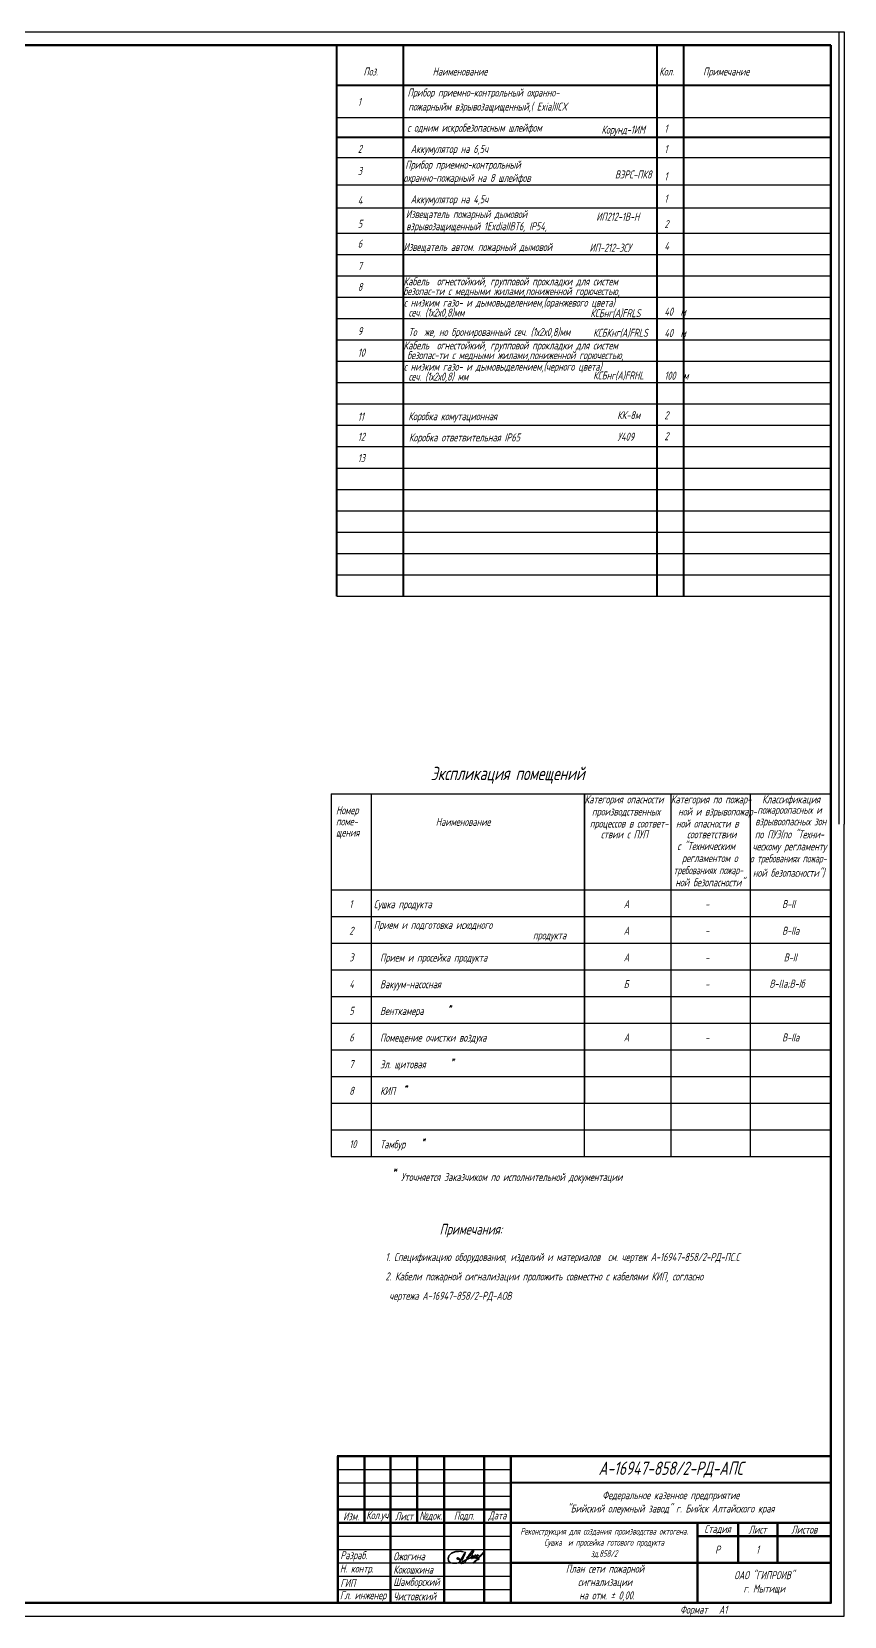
# Model space of a CAD drawing. Header units: millimetres. Extents: x 2185 to 8290, y 601 to 2456.
# Drawn here: x 6918 to 7222, y 1065 to 1659 of the extents above; entities that cross this region are included whole.
import ezdxf
from ezdxf.enums import TextEntityAlignment as Align

# ---------------------------------------------------------------- set-up
doc = ezdxf.new("R2010")
doc.units = ezdxf.units.MM
for name, color, linetype in [('hj', 7, 'Continuous'), ('НОВЫЙ', 7, 'Continuous'), ('Спецификации', 7, 'Continuous'), ('текст', 7, 'Continuous'), ('Текст.', 51, 'Continuous')]:
    doc.layers.add(name, color=color, linetype=linetype)
doc.layers.add('стена', color=7, linetype='Continuous', lineweight=18)
doc.layers.add('ТаБлица', color=253, linetype='Continuous', lineweight=40)
doc.styles.add('Simplex', font='simplex.shx', dxfattribs={"width": 0.7, "oblique": 15})

msp = doc.modelspace()

# ---------------------------------------------------------------- linework, layer by layer
at = {"color": 1, "lineweight": -3}
msp.add_line((6382.43, 1659.3), (7222.43, 1659.3), dxfattribs=at)
for p, q in [((7220.41, 1659.3), (7220.41, 1362.3)), ((7222.43, 1659.3), (7222.43, 1362.3)), ((7032.28, 1654.3), (7217.43, 1654.3)), ((7032.28, 1627.18), (7217.43, 1627.18)), ((7032.28, 1612.13), (7217.43, 1612.13)), ((7032.62, 1601.88), (7217.78, 1601.88)), ((7032.28, 1593.28), (7217.43, 1593.28)), ((7032.28, 1583.75), (7217.43, 1583.75)), ((7032.28, 1575.75), (7217.43, 1575.75)), ((7032.28, 1567.75), (7217.43, 1567.75)), ((7032.28, 1559.75), (7217.43, 1559.75)), ((7032.28, 1551.75), (7217.43, 1551.75)), ((7032.28, 1543.75), (7217.43, 1543.75)), ((7032.28, 1535.75), (7217.43, 1535.75)), ((7032.28, 1527.75), (7217.43, 1527.75)), ((7032.28, 1519.75), (7217.43, 1519.75)), ((7032.28, 1511.75), (7217.43, 1511.75)), ((7032.28, 1503.75), (7217.43, 1503.75)), ((7032.28, 1495.75), (7217.43, 1495.75)), ((7032.28, 1487.75), (7217.43, 1487.75)), ((7032.28, 1479.75), (7217.43, 1479.75)), ((7032.28, 1471.75), (7217.43, 1471.75)), ((7032.28, 1463.75), (7217.43, 1463.75)), ((7032.28, 1455.75), (7217.43, 1455.75)), ((7032.28, 1447.75), (7217.43, 1447.75)), ((7217.59, 1125.3), (7167.43, 1125.3)), ((7217.43, 1125.3), (7167.43, 1125.3)), ((7217.43, 1125.3), (7167.43, 1125.3)), ((7217.43, 1125.3), (7167.43, 1125.3)), ((7217.43, 1125.3), (7167.43, 1125.3)), ((7032.43, 1120.3), (7097.36, 1120.3)), ((7032.43, 1095.3), (7097.36, 1095.3)), ((7032.43, 1090.3), (7097.36, 1090.3)), ((7032.43, 1080.3), (7097.55, 1080.3)), ((7032.43, 1075.3), (7097.55, 1075.3)), ((7032.59, 1070.3), (7032.59, 1075.3)), ((7032.59, 1070.3), (7032.59, 1075.3)), ((7217.43, 1070.3), (6797.43, 1070.3)), ((7217.43, 1070.3), (7032.43, 1070.3)), ((7052.43, 1070.3), (7072.43, 1070.3)), ((7087.43, 1070.3), (7097.43, 1070.3)), ((7087.43, 1070.3), (7097.43, 1070.3)), ((7167.43, 1070.3), (7182.43, 1070.3)), ((7167.43, 1070.3), (7167.43, 1070.3))]:
    msp.add_line(p, q)
at = {"lineweight": 60}
for p, q in [((6402.43, 1654.3), (7217.43, 1654.3)), ((7217.43, 1654.3), (7217.43, 1070.3)), ((7032.43, 1125.3), (7217.43, 1125.3)), ((7032.59, 1070.3), (7032.59, 1125.3)), ((7042.59, 1125.3), (7042.59, 1100.3)), ((7052.43, 1125.3), (7052.43, 1070.3)), ((7062.43, 1100.3), (7062.43, 1125.3)), ((7072.43, 1070.3), (7072.43, 1125.3)), ((7087.43, 1125.3), (7087.43, 1070.3)), ((7097.43, 1125.3), (7097.43, 1109.73)), ((7097.43, 1115.3), (7217.59, 1115.41)), ((7032.43, 1105.3), (7097.36, 1105.3)), ((7097.43, 1109.73), (7097.43, 1070.3)), ((7032.43, 1100.3), (7217.59, 1100.3)), ((7167.43, 1100.3), (7167.43, 1070.3)), ((7182.65, 1085.3), (7182.65, 1100.3)), ((7197.43, 1100.3), (7197.43, 1085.3)), ((7167.42, 1095.3), (7217.59, 1095.3)), ((7097.43, 1085.3), (7217.59, 1085.3)), ((7217.59, 1070.3), (6402.43, 1070.3)), ((7217.59, 1070.3), (7166.04, 1070.3))]:
    msp.add_line(p, q, dxfattribs=at)
at = {"color": 1}
for p, q in [((7222.43, 1065.3), (7222.43, 1362.3)), ((6382.43, 1065.3), (7222.43, 1065.3))]:
    msp.add_line(p, q, dxfattribs=at)
at = {"lineweight": -3}
for p, q in [((7032.43, 1115.3), (7097.92, 1115.3)), ((7032.43, 1110.3), (7097.43, 1110.3)), ((7032.87, 1085.3), (7097.75, 1085.3))]:
    msp.add_line(p, q, dxfattribs=at)
at = {"color": 255, "lineweight": 35}
for p, q in [((7074.07, 1087.34), (7074, 1087.13)), ((7074, 1087.13), (7074.12, 1086.07)), ((7074.29, 1088.02), (7074.07, 1087.34)), ((7075.24, 1088.95), (7074.29, 1088)), ((7075.6, 1089.13), (7075.24, 1088.95)), ((7076.48, 1089.52), (7075.6, 1089.13)), ((7076.88, 1089.58), (7076.48, 1089.52)), ((7076.88, 1089.58), (7077.52, 1089.62)), ((7077.35, 1087.14), (7077.29, 1087.09)), ((7077.29, 1087.09), (7077.29, 1087.04)), ((7077.29, 1087.04), (7077.36, 1086.88)), ((7077.44, 1087.16), (7077.35, 1087.14)), ((7077.56, 1087.17), (7077.44, 1087.16)), ((7077.83, 1089.63), (7077.52, 1089.62)), ((7077.61, 1087.15), (7077.56, 1087.17)), ((7077.69, 1087.14), (7077.61, 1087.15)), ((7077.86, 1087.09), (7077.69, 1087.14)), ((7078.49, 1089.67), (7077.83, 1089.63)), ((7078.02, 1087.06), (7077.86, 1087.09)), ((7078.42, 1086.7), (7078.02, 1087.06)), ((7080.48, 1089.48), (7078.36, 1085.76)), ((7078.93, 1089.61), (7078.49, 1089.67)), ((7079.19, 1089.58), (7078.93, 1089.61)), ((7080.15, 1088.43), (7079.13, 1086.21)), ((7079.76, 1089.5), (7079.19, 1089.58)), ((7079.35, 1085.73), (7081.98, 1087.19)), ((7080.36, 1088.88), (7080.15, 1088.43)), ((7080.88, 1087.2), (7081.53, 1087.63)), ((7081.28, 1087.24), (7080.99, 1086.72)), ((7081.67, 1087.84), (7081.28, 1087.24)), ((7081.43, 1086.89), (7081.98, 1087.19)), ((7081.47, 1087.6), (7082.4, 1088.18)), ((7082.02, 1088.51), (7081.67, 1087.84)), ((7081.99, 1086.99), (7082.17, 1087.12)), ((7082.37, 1089.02), (7082.02, 1088.51)), ((7082.17, 1087.12), (7082.33, 1087.23)), ((7082.33, 1087.23), (7082.63, 1087.45)), ((7082.71, 1089.42), (7082.37, 1089.02)), ((7082.4, 1088.18), (7082.75, 1088.53)), ((7082.63, 1087.45), (7082.89, 1087.6)), ((7083, 1089.87), (7082.71, 1089.42)), ((7082.73, 1087.41), (7082.71, 1087.21)), ((7082.71, 1087.21), (7082.74, 1087.09)), ((7082.83, 1087.65), (7082.73, 1087.41)), ((7082.74, 1087.09), (7082.77, 1087.02)), ((7082.75, 1088.53), (7083, 1088.79)), ((7082.77, 1087.02), (7083.02, 1086.99)), ((7082.87, 1087.79), (7082.83, 1087.65)), ((7083.01, 1087.98), (7082.87, 1087.79)), ((7082.89, 1087.6), (7083.18, 1087.89)), ((7083.44, 1090.21), (7083, 1089.87)), ((7083, 1088.79), (7083.2, 1089.07)), ((7083.06, 1088.04), (7083.01, 1087.98)), ((7083.02, 1086.99), (7083.08, 1087.05)), ((7083.14, 1087.85), (7083.03, 1087.74)), ((7083.35, 1088.17), (7083.06, 1088.04)), ((7083.08, 1087.05), (7083.29, 1087.16)), ((7083.35, 1088.17), (7083.14, 1087.85)), ((7083.18, 1087.89), (7083.26, 1088.06)), ((7083.2, 1089.07), (7083.51, 1089.6)), ((7083.29, 1087.16), (7083.49, 1087.31)), ((7083.53, 1089.93), (7083.44, 1090.21)), ((7083.48, 1087.32), (7083.47, 1087.05)), ((7083.47, 1087.05), (7084.15, 1087.2)), ((7083.56, 1087.53), (7083.48, 1087.32)), ((7083.49, 1087.31), (7083.77, 1087.53)), ((7083.51, 1089.6), (7083.53, 1089.79)), ((7083.52, 1089.78), (7083.53, 1089.93)), ((7083.7, 1087.75), (7083.56, 1087.53)), ((7083.57, 1090.14), (7083.57, 1090.14)), ((7083.85, 1087.93), (7083.7, 1087.75)), ((7083.76, 1087.56), (7083.96, 1087.77)), ((7083.99, 1088.13), (7083.85, 1087.93)), ((7083.96, 1087.77), (7084.19, 1088.05)), ((7084.11, 1088.24), (7083.99, 1088.13)), ((7084.05, 1087.18), (7084.4, 1087.3)), ((7084.37, 1088.33), (7084.11, 1088.24)), ((7084.19, 1088.05), (7084.31, 1088.18)), ((7084.31, 1088.16), (7084.37, 1088.33)), ((7084.39, 1087.31), (7084.38, 1087.05)), ((7084.38, 1087.05), (7084.72, 1087.13)), ((7084.47, 1087.52), (7084.39, 1087.31)), ((7084.4, 1087.3), (7084.68, 1087.53)), ((7084.61, 1087.75), (7084.47, 1087.52)), ((7084.76, 1087.93), (7084.61, 1087.75)), ((7084.67, 1087.56), (7084.87, 1087.77)), ((7084.68, 1087.11), (7084.98, 1087.14)), ((7084.9, 1088.12), (7084.76, 1087.93)), ((7084.87, 1087.77), (7085.1, 1088.04)), ((7085.02, 1088.24), (7084.9, 1088.12)), ((7084.98, 1087.14), (7085.28, 1087.33)), ((7085.29, 1088.33), (7085.02, 1088.24)), ((7085.1, 1088.04), (7085.22, 1088.17)), ((7085.22, 1088.15), (7085.29, 1088.33)), ((7085.47, 1087.3), (7085.25, 1086.94)), ((7086.17, 1088.23), (7085.47, 1087.3)), ((7085.58, 1087.73), (7086.24, 1087.99)), ((7087.22, 1089.32), (7086.17, 1088.23)), ((7086.24, 1087.99), (7087.28, 1089.02)), ((7087.21, 1089.3), (7087.36, 1089.46)), ((7087.34, 1089.13), (7087.27, 1089)), ((7087.37, 1089.19), (7087.34, 1089.13)), ((7087.36, 1089.46), (7087.46, 1089.56)), ((7087.4, 1089.23), (7087.37, 1089.19)), ((7087.47, 1089.33), (7087.4, 1089.23)), ((7087.46, 1089.56), (7087.57, 1089.66)), ((7087.5, 1089.38), (7087.47, 1089.33)), ((7087.56, 1089.51), (7087.5, 1089.38)), ((7087.6, 1089.57), (7087.56, 1089.51)), ((7087.57, 1089.66), (7087.61, 1089.69)), ((7087.61, 1089.69), (7087.6, 1089.61)), ((7087.6, 1089.61), (7087.6, 1089.57)), ((7074.12, 1086.07), (7074.32, 1085.69)), ((7074.32, 1085.69), (7074.87, 1085.33)), ((7074.87, 1085.33), (7075.57, 1085.23)), ((7075.57, 1085.23), (7076.46, 1085.2)), ((7076.46, 1085.2), (7077.19, 1085.27)), ((7077.19, 1085.27), (7077.82, 1085.38)), ((7077.35, 1086.9), (7077.49, 1086.77)), ((7077.48, 1086.78), (7078.04, 1086.54)), ((7077.82, 1085.38), (7078.37, 1085.54)), ((7078.04, 1086.54), (7078.29, 1086.55)), ((7078.29, 1086.55), (7078.68, 1086.59)), ((7078.36, 1085.76), (7078.47, 1086.6)), ((7078.37, 1085.54), (7078.77, 1085.69)), ((7078.44, 1086.64), (7078.41, 1086.72)), ((7078.44, 1086.62), (7078.44, 1086.64)), ((7078.45, 1086.56), (7078.44, 1086.62)), ((7078.45, 1086.5), (7078.45, 1086.56)), ((7078.71, 1085.24), (7078.97, 1085.52)), ((7079.13, 1085.04), (7078.71, 1085.26)), ((7078.97, 1085.52), (7079.35, 1085.73)), ((7079.9, 1085.24), (7079.13, 1085.04)), ((7079.29, 1086.6), (7079.31, 1086.6)), ((7080.3, 1085.71), (7079.9, 1085.24)), ((7080.65, 1086.23), (7080.3, 1085.71)), ((7080.99, 1086.72), (7080.65, 1086.23)), ((7083.36, 1085.22), (7083.51, 1085.49)), ((7083.38, 1085.04), (7083.36, 1085.22)), ((7084.88, 1086.51), (7083.43, 1085.04)), ((7083.51, 1085.49), (7083.76, 1085.71)), ((7083.76, 1085.71), (7083.97, 1085.94)), ((7083.97, 1085.94), (7084.38, 1086.18)), ((7084.38, 1086.18), (7084.62, 1086.36)), ((7084.62, 1086.36), (7085.2, 1086.62)), ((7085.25, 1086.94), (7084.88, 1086.51)), ((7085.2, 1086.62), (7085.35, 1086.74)), ((7085.35, 1086.74), (7085.79, 1086.92))]:
    msp.add_line(p, q, dxfattribs=at)
at = {"layer": 'Спецификации', "color": 3, "linetype": 'Continuous'}
for p, q in [((7030.13, 1373.66), (7217.43, 1373.66)), ((7030.13, 1373.66), (7030.13, 1237.66)), ((7045.13, 1373.66), (7045.13, 1237.66)), ((7125.13, 1373.66), (7125.13, 1257.66)), ((7125.13, 1237.66), (7125.13, 1373.66)), ((7157.43, 1373.66), (7157.43, 1237.66)), ((7187.11, 1373.66), (7187.11, 1237.66)), ((7217.43, 1373.66), (7217.43, 1237.66)), ((7030.13, 1337.66), (7217.43, 1337.66)), ((7030.13, 1327.66), (7217.43, 1327.66)), ((7030.13, 1317.66), (7217.43, 1317.66)), ((7030.13, 1307.66), (7217.43, 1307.66)), ((7030.13, 1297.66), (7217.43, 1297.66)), ((7030.13, 1287.66), (7217.43, 1287.66)), ((7030.13, 1277.66), (7217.43, 1277.66)), ((7030.13, 1267.66), (7217.43, 1267.66)), ((7030.13, 1257.66), (7217.43, 1257.66)), ((7030.13, 1247.66), (7217.43, 1247.66)), ((7030.13, 1237.66), (7217.43, 1237.66))]:
    msp.add_line(p, q, dxfattribs=at)
at = {"layer": 'ТаБлица'}
for p, q in [((7032.28, 1447.75), (7032.28, 1654.3)), ((7057.28, 1447.75), (7057.28, 1654.3)), ((7152.28, 1447.75), (7152.28, 1654.3)), ((7162.28, 1447.75), (7162.28, 1654.3)), ((7032.28, 1639.3), (7217.43, 1639.3)), ((7032.28, 1619.77), (7217.43, 1619.77))]:
    msp.add_line(p, q, dxfattribs=at)

# ---------------------------------------------------------------- texts
at = {"style": 'Simplex', "oblique": 15, "width": 0.7}
for s, p in [('1. Спецификацию оборудования, изделий и материалов  см. чертеж А-16947-858/2-РД-ПС.С ', (7050.47, 1198.5)), ('2. Кабели пожарной сигнализации проложить совместно с кабелями КИП, согласно ', (7050.47, 1191.22)), (' чертежа А-16947-858/2-РД-АОВ', (7050.47, 1183.94))]:
    msp.add_text(s, height=3, dxfattribs=at).set_placement(p)
at = {"layer": 'hj', "style": 'Simplex', "oblique": 15, "width": 0.7}
msp.add_text('Примечания:', height=4, dxfattribs=at).set_placement((7070.76, 1208.4))
at = {"layer": 'НОВЫЙ', "style": 'Simplex', "oblique": 15}
for s, height, width, p in [('Экспликация помещений', 5, 0.7, (7067.44, 1378.74)), ('Категория опасности ', 3, 0.6, (7125.13, 1370.05)), ('Категория по пожар-', 3, 0.6, (7157.43, 1370.05)), ('Классификация ', 3, 0.6, (7191.63, 1370.05)), ('производственных', 3, 0.6, (7127.85, 1365.47)), ('ной и взрывопожар-', 3, 0.6, (7160.15, 1365.47)), ('пожароопасных и', 3, 0.6, (7189.83, 1366.12)), ('Наименование', 3, 0.7, (7069.34, 1361.61)), ('процессов в соответ-', 3, 0.6, (7127.07, 1360.97)), ('ной опасности в ', 3, 0.6, (7159.37, 1360.97)), ('по ПУЭ(по "Техни-', 3, 0.6, (7188.91, 1356.94)), ('взрывоопасных зон ', 3, 0.6, (7189.05, 1361.77)), ('ствии с ПУП', 3, 0.6, (7131.18, 1356.94)), ('с "Техническим', 3, 0.6, (7159.85, 1352.54)), ('соответствии', 3, 0.6, (7163.48, 1356.94)), ('ческому регламенту', 3, 0.6, (7188.04, 1352.41)), ('регламентом о', 3, 0.6, (7161.6, 1348.02)), ('о требованиях пожар-', 3, 0.55, (7187.11, 1347.89)), (' требованиях пожар-', 3, 0.55, (7157.14, 1343.49)), ('ной безопасности"', 3, 0.6, (7159.12, 1338.92)), ('ной безопасности")', 3, 0.6, (7188.18, 1342.52)), ('1', 3, 0.7, (7036.94, 1330.79)), ('Сушка продукта', 3, 0.7, (7046.12, 1330.72)), ('А', 3, 0.7, (7139.76, 1330.79)), ('-', 3, 0.7, (7170.26, 1330.79)), ('В-II', 3, 0.7, (7199.12, 1330.79)), ('Прием и подготовка исходного', 3, 0.7, (7046.12, 1322.96)), ('2', 3, 0.7, (7036.94, 1320.79)), ('продукта', 3, 0.7, (7105.76, 1319.08)), ('А', 3, 0.7, (7139.76, 1320.79)), ('-', 3, 0.7, (7170.26, 1320.79)), ('В-IIа', 3, 0.7, (7199.12, 1320.79)), ('3', 3, 0.7, (7036.94, 1310.79)), ('Прием и просейка продукта', 3, 0.7, (7048.46, 1310.72)), ('А', 3, 0.7, (7139.76, 1310.79)), ('В-II', 3, 0.7, (7199.74, 1310.79)), ('-', 3, 0.7, (7170.26, 1310.79)), ('4', 3, 0.7, (7036.94, 1300.79)), ('Вакуум-насосная', 3, 0.7, (7048.46, 1300.72)), ('Б', 3, 0.7, (7139.76, 1300.79)), ('-', 3, 0.7, (7170.26, 1300.79)), ('В-llа;В-Iб', 3, 0.7, (7194.38, 1300.95)), ('5', 3, 0.7, (7036.94, 1290.79)), ('Венткамера ', 3, 0.7, (7048.46, 1290.72)), ('*', 3, 0.7, (7073.94, 1292.74)), ('6', 3, 0.7, (7036.94, 1280.79)), ('Помещение очистки воздуха', 3, 0.7, (7048.46, 1280.72)), ('А', 3, 0.7, (7139.76, 1280.79)), ('В-IIа', 3, 0.7, (7199.12, 1280.79)), ('-', 3, 0.7, (7170.26, 1280.79)), ('7', 3, 0.7, (7036.94, 1270.79)), ('Эл. щитовая', 3, 0.7, (7048.46, 1270.72)), ('*', 3, 0.7, (7074.97, 1272.74)), ('8', 3, 0.7, (7036.94, 1260.79)), ('КИП', 3, 0.7, (7048.46, 1260.72)), ('*', 3, 0.7, (7057.38, 1262.74)), ('10', 3, 0.7, (7036.94, 1240.79)), ('Тамбур', 3, 0.7, (7048.46, 1240.72)), ('*', 3, 0.7, (7064.05, 1242.74)), ('*', 3.5, 0.7, (7053.08, 1231.17)), ('Уточняется Заказчиком по исполнительной документации', 3, 0.7, (7056.3, 1228.47))]:
    msp.add_text(s, height=height, dxfattribs=dict(at, width=width)).set_placement(p)
at = {"layer": 'Спецификации', "color": 0, "linetype": 'Continuous', "style": 'Simplex', "oblique": 15, "width": 0.7}
for s, p in [('Номер', (7031.96, 1365.95)), ('поме-', (7031.96, 1361.78)), ('щения', (7031.96, 1357.61))]:
    msp.add_text(s, height=3, dxfattribs=at).set_placement(p)
at = {"layer": 'стена', "lineweight": -3, "style": 'Simplex', "oblique": 15, "width": 0.7}
msp.add_text('  Формат   А1', height=3, dxfattribs=at).set_placement((7158.04, 1066.3))
at = {"layer": 'текст', "lineweight": 35, "insert": (7157.43, 1120.3), "char_height": 5, "width": 120, "attachment_point": 5, "style": 'Simplex'}
msp.add_mtext('А-16947-858/2-РД-АПС ', dxfattribs=at)
at = {"layer": 'текст', "lineweight": 20, "style": 'Simplex'}
for s, insert, char_height, width, attachment_point in [('Федеральное казенное предприятие\\P"Бийский олеумный завод" г. Бийск Алтайского края', (7157.43, 1107.8), 3, 120, 5), ('Изм.', (7037.59, 1102.8), 3, 10, 5), ('Кол.уч', (7047.43, 1102.8), 3, 10, 5), ('Лист', (7057.43, 1102.8), 3, 10, 5), ('{\\fArial|b0|i0|c204|p34;\\W0.7;№\\Fsimplex|c204;док.}', (7067.43, 1102.8), 3, 10, 5), ('Подп.', (7079.93, 1102.8), 3, 15, 5), ('{\\W0.7;Дата}', (7092.43, 1102.8), 3, 10, 5), ('{\\W0.7;Стадия}', (7174.93, 1097.8), 3, 15, 5), ('Лист', (7189.93, 1097.8), 3, 15, 5), ('Листов', (7207.43, 1097.8), 3, 20, 5), ('{\\W0.6;Реконструкция для создания производства октогена.\\PСушка  и просейка готового продукта\\Pзд.858/2}', (7132.43, 1092.8), 2.5, 70, 5), ('Разраб.', (7033.59, 1087.8), 3, 18, 4), ('Ожогина', (7053.43, 1087.8), 3, 18, 4), ('Р', (7174.93, 1090.3), 3, 15, 5), ('1', (7189.93, 1090.3), 3, 15, 5), ('Н. контр.', (7033.43, 1082.8), 3, 19, 4), ('Кокошкина', (7053.43, 1082.8), 3, 18, 4), ('План сети пожарной\\Pсигнализации\\P на отм. %%P 0,00.', (7132.75, 1077.8), 3, 70, 5), ('{\\C2;ОАО "ГИПРОИВ"\\Pг. Мытищи}', (7192.43, 1077.8), 3, 50, 5), ('ГИП', (7033.59, 1077.8), 3, 18, 4), ('{\\W0.6;Шамборский}', (7053.43, 1077.8), 3, 18, 4), ('{\\W0.6;Гл. инженер}', (7033.43, 1072.8), 3, 18, 4), ('Чистовский', (7053.43, 1072.8), 3, 18, 4)]:
    msp.add_mtext(s, dxfattribs=dict(at, insert=insert, char_height=char_height, width=width, attachment_point=attachment_point))
at = {"layer": 'Текст.', "style": 'Simplex', "oblique": 15}
for s, width, p in [('Поз.', 0.7, (7042.25, 1642.87)), ('Наименование', 0.7, (7068.16, 1642.87)), ('Кол.', 0.7, (7153.08, 1642.87)), ('Примечание', 0.7, (7169.51, 1642.87)), ('1', 0.7, (7040.13, 1631.51)), ('Прибор приемно-контрольный охранно-', 0.7, (7058.75, 1634.99)), ('пожарныйм взрывозащищенный,( Exiа)IICX', 0.7, (7059.07, 1629.73)), ('с одним искробезопасным шлейфом', 0.7, (7058.66, 1621.82)), ('1', 0.7, (7155.01, 1621.44)), ('2', 0.7, (7040.13, 1613.89)), ('Аккумулятор на 6,5ч', 0.7, (7059.92, 1613.85)), ('1', 0.7, (7155.01, 1613.81)), ('Прибор приемно-контрольный ', 0.7, (7057.91, 1607.95)), ('3', 0.7, (7040.13, 1605.57)), ('охранно-пожарный на 8 шлейфов', 0.7, (7057.28, 1603)), ('1', 0.7, (7155.01, 1603.56)), ('Аккумулятор на 4,5ч', 0.7, (7059.92, 1595)), ('1', 0.7, (7155.01, 1595.23)), ('4', 0.7, (7040.13, 1594.59)), ('Извещатель пожарный дымовой ', 0.7, (7058.12, 1589.43)), ('5', 0.7, (7040.13, 1585.81)), ('взрывозащищенный 1ExdiaIIBТ6, IP54, ', 0.7, (7058.26, 1584.87)), ('ИП212-1В-Н', 0.7, (7129.48, 1588.46)), ('2', 0.7, (7155.01, 1585.67)), ('6', 0.7, (7040.13, 1578.36)), ('Извещатель автом. пожарный дымовой', 0.7, (7057.28, 1577.11)), ('4', 0.7, (7155.01, 1577.44)), ('ИП-212-3СУ', 0.7, (7126.94, 1576.82)), ('7', 0.7, (7040.13, 1570)), ('8', 0.7, (7040.13, 1562.14)), ('безопас-ти с медными жилами,пониженной горючестью,', 0.6, (7057.2, 1560.55)), ('Кабель  огнестойкий, групповой прокладки для систем ', 0.6, (7057.28, 1564.21)), ('с низким газо- и дымовыделением,(оранжевого цвета)', 0.6, (7057.36, 1556.24)), (' сеч. (1х2х0,8)мм', 0.7, (7057.69, 1552.52)), ('КСБнг(А)FRLS', 0.7, (7127.28, 1552.29)), ('40  м', 0.7, (7155.01, 1552.85)), ('9', 0.7, (7040.13, 1545.56)), (' То  же, но бронированный сеч. (1х2х0,8)мм', 0.6, (7057.69, 1545.25)), ('КСБКнг(А)FRLS', 0.7, (7128.31, 1544.94)), ('40  м', 0.7, (7155.01, 1544.85)), ('10', 0.7, (7040.13, 1537.49)), ('Кабель  огнестойкий, групповой прокладки для систем', 0.6, (7057.28, 1540.21)), (' безопас-ти с медными жилами,пониженной горючестью,', 0.6, (7057.2, 1536.55)), ('с низким газо- и дымовыделением,(черного цвета)', 0.6, (7057.36, 1532.24)), (' сеч. (1х2х0,8) мм', 0.7, (7057.69, 1528.52)), ('КСБнг(А)FRHL', 0.7, (7128.31, 1528.94)), ('100  м', 0.7, (7155.01, 1528.85)), ('11', 0.7, (7040.13, 1513.49)), ('Коробка комутационная', 0.7, (7059.08, 1513.65)), ('КК-8м', 0.7, (7137.32, 1514.06)), ('2', 0.7, (7155.01, 1514.02)), ('12', 0.7, (7040.13, 1505.96)), ('У409', 0.7, (7137.42, 1505.97)), ('2', 0.7, (7155.01, 1506.16)), ('Коробка ответвительная IP65', 0.7, (7059.29, 1505.72)), ('13', 0.7, (7040.13, 1497.96))]:
    msp.add_text(s, height=3, dxfattribs=dict(at, width=width)).set_placement(p)
at = {"layer": 'Текст.', "style": 'Simplex', "oblique": 15, "width": 0.7}
msp.add_text('ВЭРС-ПК8', height=3, dxfattribs=at).set_placement((7150.22, 1604.29), align=Align.RIGHT)
at = {"layer": 'Текст.', "insert": (7139.56, 1622.16), "char_height": 3, "width": 25, "attachment_point": 5, "style": 'Simplex'}
msp.add_mtext('{\\W0.7;Корунд-1ИМ}', dxfattribs=at)

doc.saveas('drawing.dxf')
